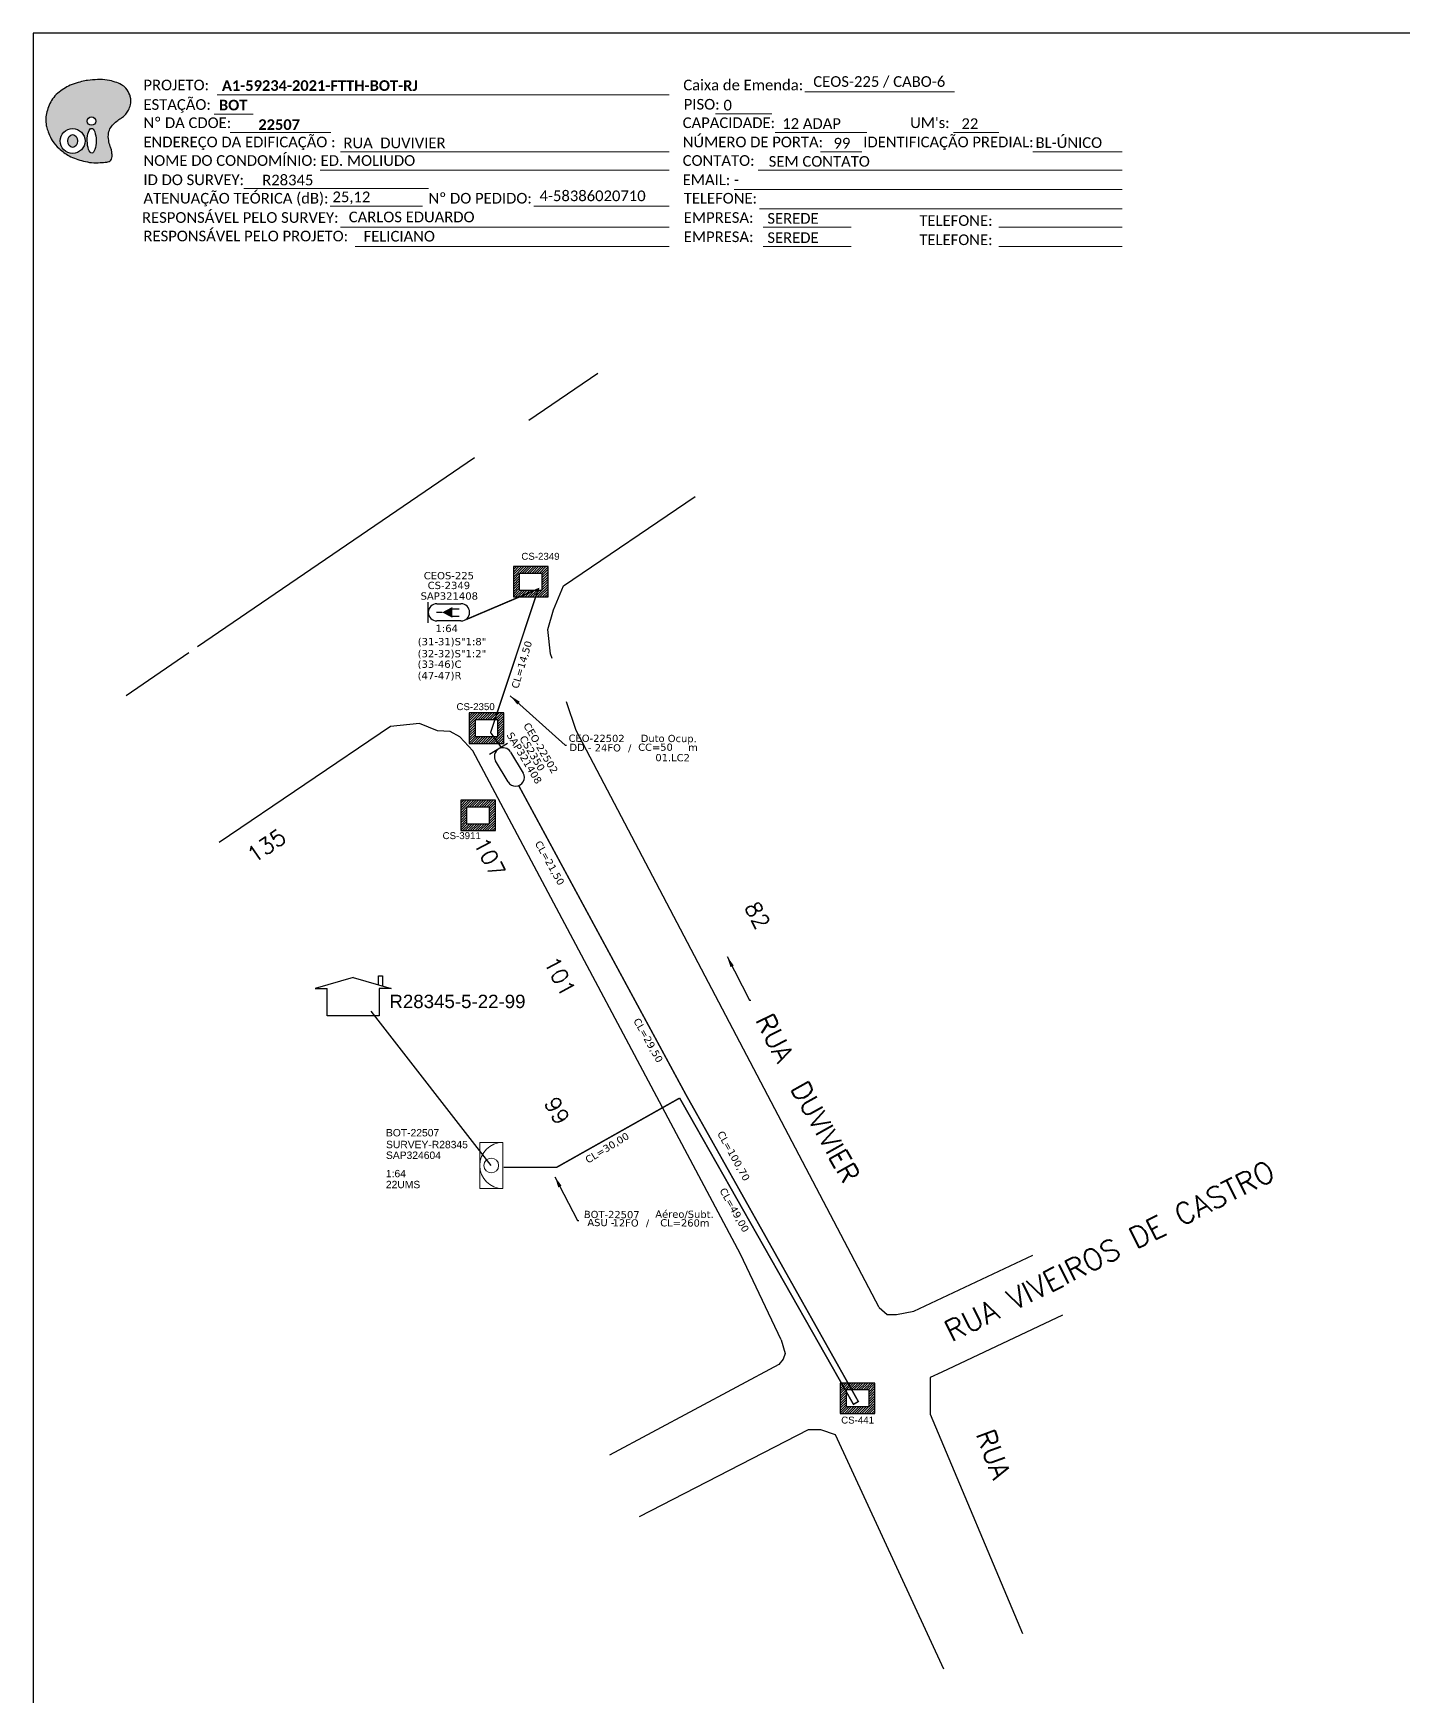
# Model space of a CAD drawing. Header units: metres. Extents: x -8.6 to 50.4, y -1.3 to 40.4.
# Drawn here: x -8.63 to 13.45, y 13.57 to 40.39 of the extents above; entities that cross this region are included whole.
import ezdxf
from ezdxf.enums import TextEntityAlignment as Align

# ---------------------------------------------------------------- set-up
doc = ezdxf.new("R2010")
doc.units = ezdxf.units.M
for name, color, linetype in [('10.1-Caixas Subterrâneas', 5, 'Continuous'), ('20.4-CEOS', 1, 'Continuous'), ('20.5-CEO', 1, 'Continuous'), ('CAP a instalar', 1, 'Continuous'), ('celulas gpon', 7, 'Continuous'), ('EXTRA', 50, 'Continuous'), ('label_cabos', 7, 'Continuous'), ('Legenda', 1, 'Continuous'), ('ml', 1, 'Continuous'), ('MUB', 252, 'Continuous'), ('surveys', 252, 'Continuous'), ('surveys legendas', 7, 'Continuous')]:
    doc.layers.add(name, color=color, linetype=linetype)
doc.layers.add("20.0-LEGENDA DOS CDO'S", color=1, linetype='Continuous', lineweight=0)
doc.layers.add('20.1-CDO_INTERIOR', color=1, linetype='Continuous', lineweight=0)
doc.styles.add('ARIAL', font='arial.ttf')
doc.styles.add('ROMANS', font='romans.shx')
doc.styles.add('siredit', font='verdana.ttf')
doc.styles.get("Standard").update_dxf_attribs({"font": 'arial.ttf'})
doc.styles.add('WMF-Calibri0', font='CALIBRI.TTF')
doc.styles.add('WMF-Calibri1', font='calibrib.ttf')
doc.dimstyles.get("Standard").update_dxf_attribs({"dimtxt": 0.18, "dimasz": 0.18, "dimexe": 0.18, "dimexo": 0.0625, "dimgap": 0.09, "dimtad": 0, "dimtih": 1, "dimtoh": 1, "dimdec": 4, "dimzin": 0, "dimdsep": 46, "dimtxsty": 'Standard', "dimcen": 0.09, "dimadec": 0, "dimazin": 0, "dimtfac": 1, "dimtdec": 4, "dimtofl": 0, "dimtmove": 0, "dimatfit": 3, "dimfxl": 0, "dimtolj": 1, "dimtzin": 0, "dimarcsym": 0})

# ---------------------------------------------------------------- blocks, each defined once
blk = doc.blocks.new('OI')
h = blk.add_hatch(color=40)
edge = h.paths.add_edge_path()
edge.add_spline(control_points=[(4.35, -0.67), (3.92, -0.99), (3.26, -1.5), (2.81, -2.59), (2.9, -3.5), (3.06, -4.27), (3.31, -4.85), (3.37, -5.39), (3.4, -5.88), (3.2, -6.4), (2.54, -6.61), (1.65, -6.63), (0.55, -6.67), (-0.56, -6.42), (-1.61, -6.14), (-2.77, -5.61), (-3.92, -4.77), (-4.89, -3.7), (-5.34, -2.65), (-5.6, -1.94), (-5.85, -0.96), (-5.71, 0.47), (-5.1, 2.02), (-4.14, 3.02), (-3.3, 3.61), (-2.37, 4.16), (-1.36, 4.44), (-0.56, 4.7), (0.79, 4.85), (2.24, 4.97), (3.79, 4.57), (4.67, 4.21), (5.44, 3.65), (5.76, 2.99), (6.03, 2.21), (6.01, 1.46), (5.72, 0.64), (5.31, 0.08), (4.88, -0.38), (4.51, -0.55), (4.35, -0.67)], knot_values=[0, 0, 0, 0, 1.60434, 2.417191, 3.427595, 4.282808, 4.776746, 5.304182, 5.888771, 6.258406, 6.858137, 7.79129, 8.986195, 10.124242, 11.187857, 12.242908, 13.953784, 15.414161, 16.515391, 17.349188, 17.675853, 19.552021, 21.515531, 22.568638, 23.63245, 24.621084, 25.782718, 26.745347, 27.142653, 29.870543, 31.004649, 31.921532, 32.709589, 33.801391, 34.042471, 35.192333, 35.971461, 36.628871, 37.254359, 37.836911, 37.836911, 37.836911, 37.836911], degree=3, periodic=0)
h.paths.add_polyline_path([(1.13, -0.87, -1), (-0.04, -0.87, -1)], flags=16)
edge = h.paths.add_edge_path(flags=16)
edge.add_ellipse((0.56, -3.59), major_axis=(-0.02, 1.71), ratio=0.361305, start_angle=0, end_angle=360)
h.paths.add_polyline_path([(-0.36, -3.62, -1), (-3.8, -3.62, -1)], flags=16)
edge = h.paths.add_edge_path(flags=0)
edge.add_ellipse((-2.08, -3.62), major_axis=(0, 0.885), ratio=0.758294, start_angle=0, end_angle=360)
at = {"color": 40}
for centre, radius in [((-2.08, -3.62), 1.72), ((0.54, -0.87), 0.587)]:
    blk.add_circle(centre, radius, dxfattribs=at)
blk.add_ellipse((0.56, -3.59), major_axis=(-0.02, 1.71), ratio=0.361305, dxfattribs=at)
blk.add_ellipse((-2.08, -3.62), major_axis=(0, 0.885), ratio=0.758294, start_param=-3.141592653589792, end_param=3.141592653589792, dxfattribs=at)
at = {"color": 40, "start_tangent": (-0.800898, -0.598801), "end_tangent": (-0.800898, -0.598801)}
blk.add_spline([(4.35, -0.67), (3.2, -1.78), (2.9, -2.54), (2.92, -3.55), (3.12, -4.38), (3.28, -4.85), (3.37, -5.37), (3.35, -5.95), (3.2, -6.29), (2.66, -6.55), (1.73, -6.63), (0.54, -6.62), (-0.58, -6.41), (-1.6, -6.11), (-2.56, -5.67), (-3.95, -4.67), (-4.89, -3.56), (-5.37, -2.56), (-5.64, -1.78), (-5.72, -1.46), (-5.63, 0.42), (-4.84, 2.22), (-4.13, 2.99), (-3.27, 3.62), (-2.4, 4.09), (-1.3, 4.47), (-0.37, 4.72), (0.02, 4.77), (2.75, 4.8), (3.85, 4.53), (4.69, 4.16), (5.31, 3.68), (5.85, 2.73), (5.93, 2.5), (5.94, 1.35), (5.67, 0.62), (5.29, 0.08), (4.84, -0.36), (4.35, -0.67)], degree=3, dxfattribs=at)
blk = doc.blocks.new('*X4')
at = {"color": 0, "linetype": 'Continuous'}
for p, q in [((-1.25, 0.34099), (-0.49099, 1.1)), ((-1.25, 0.517767), (-0.667767, 1.1)), ((-1.25, 0.694544), (-0.844544, 1.1)), ((-1.25, 0.87132), (-1.02132, 1.1)), ((-1.25, 1.048097), (-1.198097, 1.1)), ((-1.25, 0.164214), (-0.8035, 0.610714)), ((-1.25, -0.012563), (-0.8035, 0.433937)), ((-1.25, -0.18934), (-0.8035, 0.25716)), ((-1.25, -0.366117), (-0.8035, 0.080383)), ((-0.789214, 0.625), (-0.314214, 1.1)), ((-0.612437, 0.625), (-0.137437, 1.1)), ((-0.43566, 0.625), (0.03934, 1.1)), ((-0.258883, 0.625), (0.216117, 1.1)), ((-0.082107, 0.625), (0.392893, 1.1)), ((0.09467, 0.625), (0.56967, 1.1)), ((0.271447, 0.625), (0.746447, 1.1)), ((0.448223, 0.625), (0.923223, 1.1)), ((0.625, 0.625), (1.1, 1.1)), ((0.801777, 0.625), (1.25, 1.073223)), ((0.8035, 0.449947), (1.25, 0.896447)), ((0.8035, 0.27317), (1.25, 0.71967)), ((0.8035, 0.096393), (1.25, 0.542893)), ((0.8035, -0.080383), (1.25, 0.366117)), ((0.8035, -0.25716), (1.25, 0.18934)), ((0.8035, -0.433937), (1.25, 0.012563)), ((-1.25, -0.542893), (-0.8035, -0.096393)), ((-1.25, -0.71967), (-0.8035, -0.27317)), ((-1.25, -0.896447), (-0.8035, -0.449947)), ((-1.25, -1.073223), (-0.801777, -0.625)), ((-1.1, -1.1), (-0.625, -0.625)), ((-0.923223, -1.1), (-0.448223, -0.625)), ((-0.746447, -1.1), (-0.271447, -0.625)), ((-0.56967, -1.1), (-0.09467, -0.625)), ((-0.392893, -1.1), (0.082107, -0.625)), ((-0.216117, -1.1), (0.258883, -0.625)), ((-0.03934, -1.1), (0.43566, -0.625)), ((0.137437, -1.1), (0.612437, -0.625)), ((0.314214, -1.1), (0.789214, -0.625)), ((0.49099, -1.1), (1.25, -0.34099)), ((0.667767, -1.1), (1.25, -0.517767)), ((0.8035, -0.610714), (1.25, -0.164214)), ((0.844544, -1.1), (1.25, -0.694544)), ((1.02132, -1.1), (1.25, -0.87132)), ((1.198097, -1.1), (1.25, -1.048097))]:
    blk.add_line(p, q, dxfattribs=at)
blk = doc.blocks.new('MANHOLE_MQ')
at = {"color": 0, "linetype": 'Continuous'}
for p, q in [((0.00000623, 0.00000569), (-0.00000627, 0.00000569)), ((-0.00000627, 0.00000569), (-0.00000627, -0.00000531)), ((-0.00000404, 0.00000331), (0.00000399, 0.00000331)), ((-0.00000404, -0.00000294), (-0.00000404, 0.00000331)), ((0.00000399, 0.00000331), (0.00000399, -0.00000294)), ((0.00000623, -0.00000531), (0.00000623, 0.00000569)), ((-0.00000627, -0.00000531), (0.00000623, -0.00000531)), ((0.00000399, -0.00000294), (-0.00000404, -0.00000294)), ((0.00000399, -0.00000294), (0.00000399, -0.00000294))]:
    blk.add_line(p, q, dxfattribs=at)
at = {"color": 0, "linetype": 'Continuous', "xscale": 5e-06, "yscale": 5e-06, "zscale": 1e-05}
blk.add_blockref('*X4', (-0.00000002, 0.00000019), dxfattribs=at)
blk = doc.blocks.new('*U29')
at = {"layer": '20.4-CEOS', "color": 7, "style": 'siredit'}
for tag, p in [('FIBRAS_SPLITTER', (0, 0)), ('FIBRAS_TOP_C', (0, -4.13)), ('RESERVA_FINAIS', (0, -5.46))]:
    blk.add_attdef(tag, p, '', height=1.01, dxfattribs=at)
for tag, p, flags in [('ID_ATIVIDADE', (0, -6.77), 3), ('QTDE', (0, -9.4), 1), ('FATOR', (0, -8.09), 1), ('FID', (0, -10.71), 1)]:
    blk.add_attdef(tag, p, '', height=1.01, dxfattribs=dict(at, flags=flags))
blk = doc.blocks.new('*U30')
at = {"layer": '20.4-CEOS', "color": 7, "style": 'siredit'}
blk.add_attdef('FIBRAS_SPLITTER', (0, 0), '', height=1.01, dxfattribs=at)
for tag, p, flags in [('ID_ATIVIDADE', (0, -1.48), 3), ('FATOR', (0, -2.79), 1), ('QTDE', (0, -4.11), 1), ('FID', (0, -5.42), 1)]:
    blk.add_attdef(tag, p, '', height=1.01, dxfattribs=dict(at, flags=flags))
blk = doc.blocks.new('Inst CB DT OCUP CFOA-SM-DD-G-24')
at = {"layer": 'label_cabos', "color": 0, "style": 'siredit'}
for tag, flags, p in [('ID_ATIVIDADE', 3, (1.31, 2.67)), ('FATOR', 1, (11.56, 2.55))]:
    blk.add_attdef(tag, text='', height=1, rotation=359.69, dxfattribs=dict(at, flags=flags)).set_placement(p, align=Align.MIDDLE_CENTER)
for tag, p in [('TIPO_CABO', (1.11, 0)), ('DESTINO_CABO', (3.13, 1.26)), ('CABO', (4.69, -0.05)), ('/', (7.71, -0.05)), ('LANCE', (10.41, 0.02)), ('TIPO_CABO', (13.11, 1.24)), ('UND', (16.46, 0)), ('FID', (13.65, -1.41))]:
    blk.add_attdef(tag, text='', height=1, rotation=359.69, dxfattribs=at).set_placement(p, align=Align.MIDDLE_CENTER)
blk.add_attdef('QTDE', (11.93, -0.45), '', height=1, rotation=359.69, dxfattribs=at)
blk = doc.blocks.new('LEGENDA DOS CABOS')
at = {"layer": 'EXTRA', "color": 0, "style": 'siredit'}
for tag, p in [('ID', (4.6, 0.97)), ('XX', (9.03, 0.97))]:
    blk.add_attdef(tag, text='', height=0.48, rotation=359.69, dxfattribs=at).set_placement(p, align=Align.MIDDLE_CENTER)
at = {"layer": 'Legenda', "color": 0, "style": 'siredit'}
for tag, p in [('TIPO_CABO', (1.31, 0)), ('CABO', (4.69, -0.05)), ('/', (6.81, -0.05)), ('METROS', (10.03, -0.05))]:
    blk.add_attdef(tag, text='', height=0.8, rotation=359.69, dxfattribs=at).set_placement(p, align=Align.MIDDLE_CENTER)
blk = doc.blocks.new('SURVEY_SURVEY')
for p, q in [((0, 0.00001268), (-0.00001257, 0.000009)), ((0, 0.00001268), (0.00001257, 0.000009)), ((0.00000843, 0.00001322), (0.00000976, 0.00001322)), ((0.00000843, 0.00001027), (0.00000843, 0.00001322)), ((0.00000976, 0.00001322), (0.00000975, 0.00000989)), ((-0.00001257, 0.000009), (-0.00000863, 0.000009)), ((-0.00000862, 0), (-0.00000862, 0.00000897)), ((0.00000862, 0.00000901), (0.00000862, 0)), ((0.00001257, 0.000009), (0.00000862, 0.000009)), ((0.00000862, 0), (-0.00000862, 0))]:
    blk.add_line(p, q)

msp = doc.modelspace()

# ---------------------------------------------------------------- linework, layer by layer
at = {"color": 7}
msp.add_lwpolyline([(-8.635, -1.306), (50.403, -1.306), (50.403, 40.393), (-8.635, 40.393)], close=True, dxfattribs=at)
at = {"lineweight": 0}
for points in [[(3.821, 39.447), (6.234, 39.447)], [(-5.665, 39.399), (1.628, 39.399)], [(-5.715, 39.085), (-5.086, 39.085)], [(2.377, 39.089), (3.287, 39.089)], [(3.341, 38.79), (4.818, 38.79)], [(-3.676, 38.479), (1.628, 38.479)], [(-4.004, 38.18), (1.628, 38.18)], [(3.064, 38.18), (8.942, 38.18)], [(-5.236, 37.886), (-2.256, 37.886)], [(2.677, 37.87), (8.942, 37.87)], [(3.088, 37.559), (8.942, 37.559)]]:
    msp.add_lwpolyline(points, dxfattribs=at)
at = {"color": 7, "lineweight": 0}
for points in [[(-5.459, 38.79), (-3.83, 38.79)], [(6.216, 38.79), (6.952, 38.79)], [(4.069, 38.479), (4.736, 38.479)], [(7.496, 38.479), (8.94, 38.479)], [(-3.841, 37.601), (-2.352, 37.601)], [(-0.555, 37.601), (1.63, 37.601)], [(-3.676, 37.26), (1.628, 37.26)], [(3.147, 37.26), (4.567, 37.26)], [(6.948, 37.26), (8.942, 37.26)], [(-3.437, 36.949), (1.628, 36.949)], [(3.147, 36.949), (4.567, 36.949)], [(6.948, 36.949), (8.942, 36.949)]]:
    msp.add_lwpolyline(points, dxfattribs=at)
at = {"color": 4}
msp.add_lwpolyline([(-1.242, 22.115), (-3.183, 24.606)], dxfattribs=at)
at = {"layer": '20.1-CDO_INTERIOR', "color": 1, "lineweight": 18}
msp.add_lwpolyline([(-1.428, 21.743), (-1.428, 22.486), (-1.056, 22.486), (-1.056, 21.743)], close=True, dxfattribs=at)
msp.add_circle((-1.242, 22.115), 0.119, dxfattribs=at)
msp.add_arc((-1.056, 22.115), 0.372, 90.0276, 270.0276, dxfattribs=at)
at = {"layer": '20.4-CEOS', "color": 7}
for p, q in [((-2.121, 31.183), (-1.731, 31.183)), ((-1.731, 30.905), (-2.121, 30.905))]:
    msp.add_line(p, q, dxfattribs=at)
for points in [[(-2.26, 30.876), (-2.26, 31.211)], [(-2.034, 31.044), (-2.127, 31.044)], [(-1.88, 31.099), (-1.761, 31.099)], [(-1.88, 30.983), (-1.761, 30.983)]]:
    msp.add_lwpolyline(points, dxfattribs=at)
msp.add_lwpolyline([(-2.034, 31.044, 0, 0.172, 0), (-1.873, 31.044, 0.172, 0.172, 0)], format="xyseb", dxfattribs=at)
for centre, start, end in [((-2.121, 31.044), 90, 270), ((-1.731, 31.044), 270, 90)]:
    msp.add_arc(centre, 0.139, start, end, dxfattribs=at)
at = {"layer": '20.5-CEO', "color": 5}
for p, q in [((-0.93, 28.79), (-0.728, 28.451)), ((-0.97, 28.307), (-1.172, 28.646))]:
    msp.add_line(p, q, dxfattribs=at)
msp.add_lwpolyline([(-0.978, 28.926), (-1.269, 28.752)], dxfattribs=at)
for centre, start, end in [((-1.051, 28.718), 30.8156, 210.8156), ((-0.849, 28.379), 210.8156, 30.8156)]:
    msp.add_arc(centre, 0.141, start, end, dxfattribs=at)
at = {"layer": 'CAP a instalar', "color": 7, "ltscale": 5, "const_width": 0.0233}
msp.add_lwpolyline([(-1.64, 30.932), (-0.483, 31.424), (-1.253, 29.105), (-1.082, 28.865)], dxfattribs=at)
at = {"layer": 'CAP a instalar', "color": 1, "ltscale": 5, "const_width": 0.0233}
for points in [[(-0.799, 28.247), (1.898, 23.261)], [(1.798, 23.204), (-0.189, 22.085), (-1.04, 22.085)], [(1.898, 23.261), (4.682, 18.305), (4.603, 18.26), (1.798, 23.204)]]:
    msp.add_lwpolyline(points, dxfattribs=at)
at = {"layer": 'MUB'}
for points in [[(-0.634, 34.145), (0.476, 34.903)], [(-5.982, 30.491), (-1.513, 33.545)], [(-0.26, 30.298), (-0.286, 30.377), (-0.332, 30.767), (-0.236, 31.084), (-0.077, 31.473), (2.049, 32.916)], [(-7.134, 29.704), (-6.123, 30.395)], [(5.02, 19.822), (0.127, 29.137), (-0.027, 29.598)], [(3.438, 19.3), (2.782, 20.683), (-1.538, 28.808), (-1.752, 29.037), (-1.906, 29.123), (-2.11, 29.13), (-2.403, 29.251), (-2.869, 29.202), (-5.635, 27.328)], [(5.02, 19.822), (5.145, 19.709), (5.297, 19.709), (5.576, 19.764), (7.497, 20.669)], [(7.979, 19.698), (6.031, 18.781), (5.839, 18.691), (5.839, 18.414), (5.839, 18.1), (7.332, 14.561)], [(3.438, 19.3), (3.501, 19.082), (3.471, 18.99), (3.398, 18.904), (0.664, 17.441)], [(1.149, 16.45), (3.879, 17.855), (4.07, 17.855), (4.307, 17.771), (6.059, 13.989)]]:
    msp.add_lwpolyline(points, dxfattribs=at)

# ---------------------------------------------------------------- block references
at = {"color": 7, "xscale": 0.1165366968157408, "yscale": 0.1165366968157409, "zscale": 0.1165366968157409, "rotation": 0.1532896023949061}
msp.add_blockref('OI', (-7.758, 39.076), dxfattribs=at)
at = {"color": 0, "lineweight": 0}
ref = msp.add_blockref('Inst CB DT OCUP CFOA-SM-DD-G-24', (0.093, 28.864), dxfattribs=dict(at, xscale=0.11664, yscale=0.11664, zscale=0.11664))
ref.add_attrib('DESTINO_CABO', 'CEO-22502', dxfattribs={"layer": 'label_cabos', "color": 0, "height": 0.1166, "rotation": 359.69, "style": 'siredit'}).set_placement((0.458, 29.011), align=Align.MIDDLE_CENTER)
ref.add_attrib('TIPO_CABO', 'Duto Ocup.', dxfattribs={"layer": 'label_cabos', "color": 0, "height": 0.1166, "rotation": 359.69, "style": 'siredit'}).set_placement((1.622, 29.009), align=Align.MIDDLE_CENTER)
ref.add_attrib('/', '/', dxfattribs={"layer": 'label_cabos', "color": 0, "height": 0.117, "rotation": 359.69, "style": 'siredit'}).set_placement((0.993, 28.858), align=Align.MIDDLE_CENTER)
ref.add_attrib('FID', '01.LC2', dxfattribs={"layer": 'label_cabos', "color": 0, "height": 0.1166, "rotation": 359.69, "style": 'siredit'}).set_placement((1.685, 28.699), align=Align.MIDDLE_CENTER)
ref.add_attrib('LANCE', 'CC=', dxfattribs={"layer": 'label_cabos', "color": 0, "height": 0.1166, "rotation": 359.69, "style": 'siredit'}).set_placement((1.307, 28.867), align=Align.MIDDLE_CENTER)
ref.add_attrib('UND', 'm', dxfattribs={"layer": 'label_cabos', "color": 0, "height": 0.117, "rotation": 359.69, "style": 'siredit'}).set_placement((2.013, 28.864), align=Align.MIDDLE_CENTER)
ref.add_attrib('CABO', '24FO', dxfattribs={"layer": 'label_cabos', "color": 0, "height": 0.1166, "rotation": 359.69, "style": 'siredit'}).set_placement((0.639, 28.858), align=Align.MIDDLE_CENTER)
ref.add_attrib('TIPO_CABO', 'DD - ', dxfattribs={"layer": 'label_cabos', "color": 0, "height": 0.1166, "rotation": 359.69, "style": 'siredit'}).set_placement((0.223, 28.864), align=Align.MIDDLE_CENTER)
ref.add_attrib('QTDE', '50', (1.484, 28.811), dxfattribs={"layer": 'label_cabos', "color": 0, "height": 0.1166, "rotation": 359.69, "style": 'siredit'})
at = {"layer": '10.1-Caixas Subterrâneas', "color": 30, "xscale": 44760.02440182417, "yscale": 44760.02440182417, "zscale": 44760.02440182417}
for p, rotation in [((-0.607, 31.547), 180.0000000000628), ((-1.32, 29.184), 180.0000000000627), ((-1.457, 27.776), 180.0000000000626), ((4.668, 18.366), 180.0000000000626)]:
    msp.add_blockref('MANHOLE_MQ', p, dxfattribs=dict(at, rotation=rotation))
at = {"layer": '20.4-CEOS', "color": 0, "lineweight": 0}
ref = msp.add_blockref('*U29', (-2.429, 30.513), dxfattribs=dict(at, xscale=0.11664, yscale=0.11664, zscale=0.11664))
ref.add_attrib('FIBRAS_SPLITTER', '(31-31)S"1:8"', (-2.429, 30.513), dxfattribs={"color": 7, "height": 0.11777, "style": 'siredit'})
ref.add_attrib('FIBRAS_TOP_C', '(33-46)C', (-2.431, 30.149), dxfattribs={"color": 7, "height": 0.1178, "style": 'siredit'})
ref.add_attrib('RESERVA_FINAIS', '(47-47)R', (-2.431, 29.965), dxfattribs={"color": 7, "height": 0.1178, "style": 'siredit'})
at = {"layer": '20.4-CEOS', "color": 0, "lineweight": 0, "xscale": 0.11664, "yscale": 0.11664, "zscale": 0.11664}
msp.add_blockref('*U30', (-2.431, 30.319), dxfattribs=at).add_auto_attribs({'FIBRAS_SPLITTER': '(32-32)S"1:2"'})
at = {"layer": 'label_cabos', "color": 0, "lineweight": 0}
ref = msp.add_blockref('LEGENDA DOS CABOS', (0.207, 21.134), dxfattribs=dict(at, xscale=0.11664, yscale=0.11664, zscale=0.11664))
ref.add_attrib('ID', 'BOT-22507', dxfattribs={"color": 0, "height": 0.1166, "rotation": 359.69, "style": 'siredit'}).set_placement((0.702, 21.324), align=Align.MIDDLE_CENTER)
ref.add_attrib('CABO', '12FO', dxfattribs={"color": 0, "height": 0.1166, "rotation": 359.69, "style": 'siredit'}).set_placement((0.926, 21.189), align=Align.MIDDLE_CENTER)
ref.add_attrib('METROS', 'CL=260m', dxfattribs={"color": 0, "height": 0.1166, "rotation": 359.69, "style": 'siredit'}).set_placement((1.882, 21.189), align=Align.MIDDLE_CENTER)
ref.add_attrib('XX', 'Aéreo/Subt.', dxfattribs={"color": 0, "height": 0.11664, "rotation": 359.69, "style": 'siredit'}).set_placement((1.876, 21.329), align=Align.MIDDLE_CENTER)
ref.add_attrib('/', '/', dxfattribs={"color": 0, "height": 0.117, "rotation": 359.69, "style": 'siredit'}).set_placement((1.279, 21.189), align=Align.MIDDLE_CENTER)
ref.add_attrib('TIPO_CABO', 'ASU -', dxfattribs={"color": 0, "height": 0.1166, "rotation": 359.69, "style": 'siredit'}).set_placement((0.527, 21.195), align=Align.MIDDLE_CENTER)
at = {"layer": 'surveys', "color": 255, "xscale": 48600, "yscale": 48600, "zscale": 48600}
msp.add_blockref('SURVEY_SURVEY', (-3.471, 24.534), dxfattribs=at)

# ---------------------------------------------------------------- texts
for s, height, style, p in [('CEOS-225 / CABO-6', 0.1721, 'WMF-Calibri0', (3.955, 39.527)), ('A1-59234-2021-FTTH-BOT-RJ', 0.1721, 'WMF-Calibri1', (-5.589, 39.462)), ('BOT', 0.1721, 'WMF-Calibri1', (-5.638, 39.147)), ('0', 0.172, 'WMF-Calibri0', (2.506, 39.146)), ('12 ADAP', 0.1721, 'WMF-Calibri0', (3.454, 38.849)), ('RUA  DUVIVIER', 0.1721, 'WMF-Calibri0', (-3.628, 38.536)), ('SEM CONTATO', 0.1721, 'WMF-Calibri0', (3.235, 38.238))]:
    msp.add_text(s, height=height, dxfattribs=dict(style=style)).set_placement(p)
at = {"lineweight": 0, "style": 'WMF-Calibri0'}
for s, p in [('PROJETO:', (-6.856, 39.471)), ('Caixa de Emenda:', (1.857, 39.471)), ('ESTAÇÃO:', (-6.856, 39.156)), ('PISO:', (1.864, 39.16)), ('CAPACIDADE:', (1.847, 38.862)), ('ENDEREÇO DA EDIFICAÇÃO :', (-6.856, 38.551)), ('NOME DO CONDOMÍNIO: ED. MOLIUDO', (-6.856, 38.252)), ('CONTATO:', (1.847, 38.252)), ('ID DO SURVEY:', (-6.856, 37.941)), ('R28345', (-4.939, 37.937)), ('EMAIL: -', (1.847, 37.941)), ('ATENUAÇÃO TEÓRICA (dB):', (-6.856, 37.643)), ('25,12', (-3.805, 37.665)), ('TELEFONE:', (1.864, 37.643))]:
    msp.add_text(s, height=0.1721, dxfattribs=at).set_placement(p)
at = {"color": 7, "lineweight": 0, "style": 'WMF-Calibri0'}
for s, p in [('Nº DA CDOE:', (-6.856, 38.862)), ("UM's:", (5.518, 38.862)), ('NÚMERO DE PORTA:', (1.847, 38.551)), ('IDENTIFICAÇÃO PREDIAL:', (4.762, 38.551)), ('Nº DO PEDIDO:', (-2.255, 37.643)), ('RESPONSÁVEL PELO SURVEY:', (-6.879, 37.332)), ('CARLOS EDUARDO', (-3.542, 37.341)), ('EMPRESA:', (1.864, 37.332)), ('TELEFONE:', (5.666, 37.283)), ('RESPONSÁVEL PELO PROJETO:', (-6.856, 37.033)), ('FELICIANO', (-3.303, 37.03)), ('EMPRESA:', (1.864, 37.021)), ('TELEFONE:', (5.666, 36.973))]:
    msp.add_text(s, height=0.1721, dxfattribs=at).set_placement(p)
at = {"color": 7, "style": 'WMF-Calibri1'}
msp.add_text('22507', height=0.1721, dxfattribs=at).set_placement((-4.666, 38.832), align=Align.CENTER)
at = {"color": 7, "style": 'WMF-Calibri0'}
for s, p in [('22', (6.346, 38.847)), ('99', (4.282, 38.532)), ('BL-ÚNICO', (7.542, 38.541)), ('4-58386020710', (-0.464, 37.682)), ('SEREDE', (3.214, 37.318)), ('SEREDE', (3.214, 37.007))]:
    msp.add_text(s, height=0.1721, dxfattribs=at).set_placement(p)
at = {"layer": '10.1-Caixas Subterrâneas', "color": 30, "style": 'ARIAL'}
for s, p in [('CS-2349', (-0.757, 31.893)), ('CS-2350', (-1.804, 29.466)), ('CS-3911', (-2.028, 27.384)), ('CS-441', (4.405, 17.95))]:
    msp.add_text(s, height=0.112, dxfattribs=at).set_placement(p)
at = {"layer": "20.0-LEGENDA DOS CDO'S", "color": 1, "style": 'ARIAL'}
for tag, p, s in [('BOT-22507', (-2.942, 22.585), 'CDOIXXX'), ('SURVEY-R28345', (-2.941, 22.395), 'SV-XXXXXX'), ('SAP324604', (-2.942, 22.222), 'SAP'), ('1:64', (-2.943, 21.926), '1:64'), ('22UMS', (-2.943, 21.749), '22UMs')]:
    msp.add_attdef(tag, p, s, height=0.119, rotation=359.9724, dxfattribs=at)
at = {"layer": '20.4-CEOS', "color": 7, "style": 'siredit'}
for tag, text, p in [('CEOS-225', 'CEOS-XXX', (-1.926, 31.696)), ('CS-2349', 'CS-XXXX', (-1.926, 31.538)), ('SAP321408', 'SAP 321408', (-1.92, 31.367)), ('1:64', 'CEOS-XXX', (-1.961, 30.844))]:
    msp.add_attdef(tag, text=text, height=0.1178, dxfattribs=at).set_placement(p, align=Align.TOP_CENTER)
at = {"layer": '20.5-CEO', "color": 5, "style": 'siredit'}
for tag, text, height, p in [('CEO-22502', 'CEO-XXX', 0.1187, (-0.392, 28.884)), ('SAP321408', 'SAP 321408', 0.1192, (-0.657, 28.724)), ('CS2350', 'CS-XXX', 0.1192, (-0.529, 28.8))]:
    msp.add_attdef(tag, text=text, height=height, rotation=300.8156, dxfattribs=at).set_placement(p, align=Align.TOP_CENTER)
at = {"layer": 'celulas gpon', "color": 7, "style": 'siredit'}
for s, rotation, p in [('CL=14,50', 73.3122, (-0.809, 29.804)), ('CL=21,50', 299.3056, (-0.543, 27.316)), ('CL=29,50', 299.3056, (1.047, 24.454)), ('CL=30,00', 31.5233, (0.32, 22.144)), ('CL=100,70', 299.3056, (2.4, 22.632)), ('CL=49,00', 299.3056, (2.437, 21.714))]:
    msp.add_text(s, height=0.1166, rotation=rotation, dxfattribs=at).set_placement(p)
at = {"layer": 'MUB', "style": 'ROMANS'}
for s, rotation, p in [('135', 34.1041, (-4.871, 27.277)), ('107', 297.996, (-1.27, 27.091)), ('82', 298.2471, (3.054, 26.154)), ('101', 297.996, (-0.136, 25.169)), ('99', 299.2064, (-0.181, 23))]:
    msp.add_text(s, height=0.2569, rotation=rotation, dxfattribs=at).set_placement(p, align=Align.MIDDLE_CENTER)
at = {"layer": 'MUB', "color": 5, "style": 'ROMANS'}
for s, height, rotation, p in [('RUA', 0.3083, 296.7113, (3.013, 24.464)), ('DUVIVIER', 0.3083, 299.0034, (3.583, 23.361)), ('RUA VIVEIROS DE CASTRO', 0.34253, 26.7265, (6.183, 19.26)), ('RUA', 0.3083, 290.4729, (6.575, 17.777))]:
    msp.add_text(s, height=height, rotation=rotation, dxfattribs=at).set_placement(p)
at = {"layer": 'surveys legendas', "color": 0, "style": 'ARIAL'}
msp.add_text('R28345-5-22-99', height=0.216, dxfattribs=at).set_placement((-2.887, 24.656))

# ---------------------------------------------------------------- leaders
at = {"layer": 'ml', "color": 7}
for points in [[(-0.935, 29.699), (-0.051, 28.903), (-0.028, 28.903)], [(2.563, 25.491), (2.926, 24.783), (2.949, 24.783)], [(-0.216, 21.935), (0.147, 21.227), (0.17, 21.227)]]:
    msp.add_leader(points, dimstyle='Standard', dxfattribs=at)

doc.saveas('drawing.dxf')
